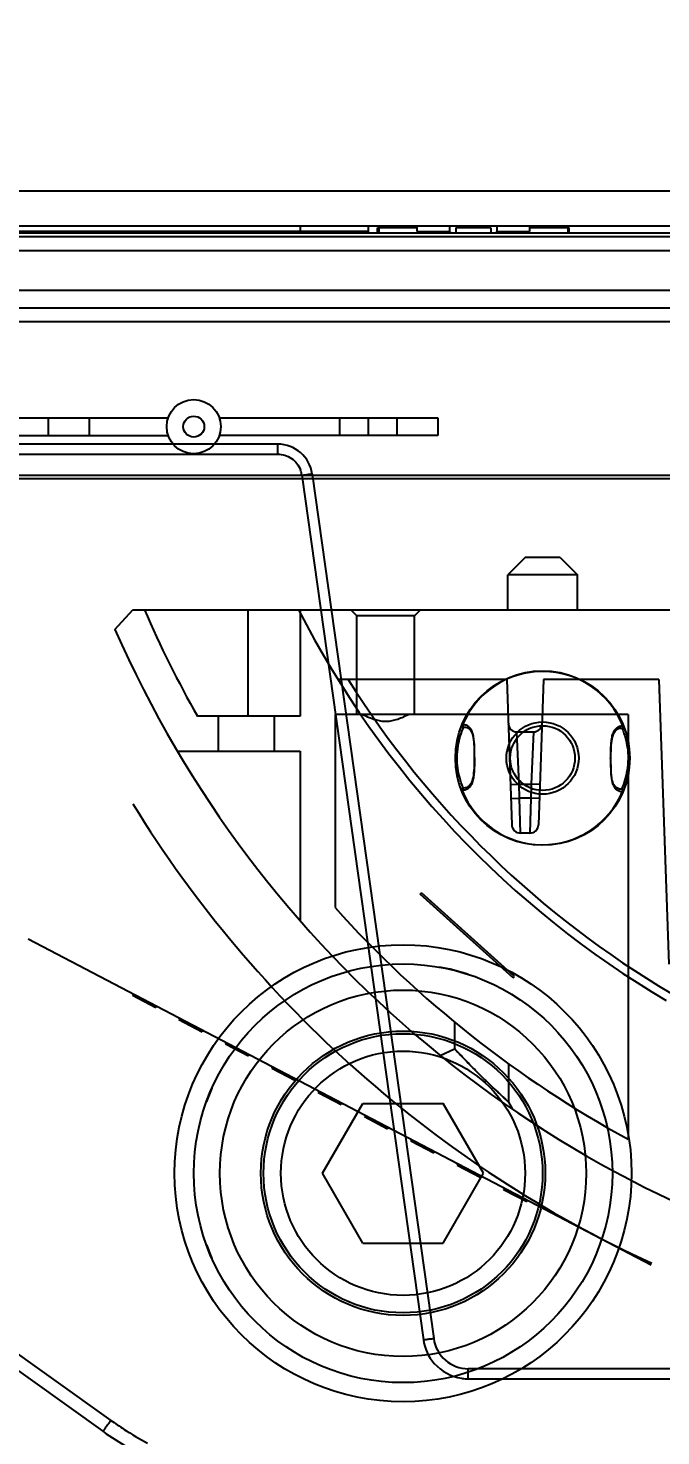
# Model space of a CAD drawing. Header units: millimetres. Extents: x -97344 to -49824, y -57049 to -40247.
# Drawn here: x -69354.2 to -69317.9, y -49653.4 to -49572.8 of the extents above; entities that cross this region are included whole.
import ezdxf

# ---------------------------------------------------------------- set-up
doc = ezdxf.new("R2010")
doc.units = ezdxf.units.MM
doc.header["$LTSCALE"] = 200
doc.header["$PDSIZE"] = -1
for name, color, linetype in [('03___PRT_ALL_CURVES', 7, 'Continuous'), ('06___PRT_ALL_SURFS', 7, 'Continuous'), ('DIM', 3, 'Continuous'), ('LAY0001', 7, 'Continuous'), ('LAY0002', 7, 'Continuous'), ('LAY0011', 7, 'Continuous')]:
    doc.layers.add(name, color=color, linetype=linetype)
doc.styles.add('TSSD_Dimension', font='tssdeng.shx', dxfattribs={"width": 0.7, "bigfont": 'hztxt.shx'})
doc.dimstyles.new('TSSD_20_20', dxfattribs={"dimtxt": 60, "dimasz": 20, "dimexe": 20, "dimexo": 50, "dimgap": 20, "dimtad": 1, "dimdec": 0, "dimzin": 0, "dimdsep": 46, "dimtxsty": 'TSSD_Dimension', "dimblk": 'ARCHTICK', "dimcen": 0, "dimdle": 20, "dimclrt": 7, "dimadec": 0, "dimazin": 0, "dimtfac": 1, "dimtdec": 0, "dimtix": 1, "dimtmove": 2, "dimatfit": 3, "dimfxl": 1, "dimtolj": 1, "dimtzin": 0, "dimarcsym": 0})

# ---------------------------------------------------------------- blocks, each defined once
blk = doc.blocks.new('P01_LEG_M16xL80mm_STAINLESS-STEEL__358', base_point=(867.75, -29.98))
at = {"color": 7, "linetype": 'Continuous'}
for p, q in [((871.131, -21.98), (873.441, -17.98)), ((873.441, -17.98), (878.059, -17.98)), ((880.369, -21.98), (878.059, -17.98)), ((873.441, -25.98), (871.131, -21.98)), ((878.059, -25.98), (880.369, -21.98)), ((873.441, -25.98), (878.059, -25.98))]:
    blk.add_line(p, q, dxfattribs=at)
for radius in [8, 7]:
    blk.add_circle((875.75, -21.98), radius, dxfattribs=at)
blk = doc.blocks.new('23-B0029-B_ADJUSTABLE-M16xL80_FOOT-Ø64-STAINLESS-STEEL__359', base_point=(867.75, -29.98))
blk.add_blockref('P01_LEG_M16xL80mm_STAINLESS-STEEL__358', (867.75, -29.98))
blk = doc.blocks.new('23-D0466-B_FOOT-FLANGE_BASESTAND_Absen-M2_9__360', base_point=(864.474, -32.48))
at = {"color": 7, "linetype": 'Continuous'}
for radius in [10.5, 8.15]:
    blk.add_circle((875.75, -21.98), radius, dxfattribs=at)
for start, end in [(72.00008, 80.00013), (155.99992, 159.99991), (199.99998, 203.99999)]:
    blk.add_arc((875.75, -21.98), 12, start, end, dxfattribs=at)
blk = doc.blocks.new('PH_23_FOOT-FLANGE_Absen-M2_9__361', base_point=(864.474, -32.48))
blk.add_blockref('23-D0466-B_FOOT-FLANGE_BASESTAND_Absen-M2_9__360', (864.474, -32.48))
blk = doc.blocks.new('23-A0234-B_FOOT_BASESTAND_Absen-M2_9_2__362', base_point=(864.474, -32.48))
for name, p in [('PH_23_FOOT-FLANGE_Absen-M2_9__361', (864.474, -32.48)), ('23-B0029-B_ADJUSTABLE-M16xL80_FOOT-Ø64-STAINLESS-STEEL__359', (867.75, -29.98))]:
    blk.add_blockref(name, p)
blk = doc.blocks.new('23-D1020-B_EXTRUSION-MAIN-BODY_BASESTAND-0_5m_Absen-PL__363', base_point=(418.75, -61.98))
at = {"color": 7, "linetype": 'Continuous'}
for p, q in [((892.007, 18.02), (441.246, 18.02)), ((892.007, 17.82), (441.246, 17.82))]:
    blk.add_line(p, q, dxfattribs=at)
for radius in [13.1, 12]:
    blk.add_circle((875.75, -21.98), radius, dxfattribs=at)
blk = doc.blocks.new('Top1', base_point=(668.75, -75.52))
for name, p in [('23-D1020-B_EXTRUSION-MAIN-BODY_BASESTAND-0_5m_Absen-PL__363', (418.75, -61.98)), ('23-A0234-B_FOOT_BASESTAND_Absen-M2_9_2__362', (864.474, -32.48))]:
    blk.add_blockref(name, p)
blk = doc.blocks.new('*U1466')
blk.add_blockref('Top1', (0, -50.114))
blk = doc.blocks.new('*U1467')
at = {"layer": 'DIM', "color": 0, "linetype": 'ByBlock', "lineweight": -2, "transparency": 16777216}
blk.add_blockref('*U1466', (0, 0), dxfattribs=at)
blk = doc.blocks.new('2250')
at = {"color": 7, "linetype": 'Continuous'}
for p, q in [((-45098.137, -64404.84), (-45337.706, -64404.84)), ((-45098.35, -64406.84), (-45337.706, -64406.84)), ((-45337.631, -64407.24), (-45098.393, -64407.24)), ((-45188.201, -64407.443), (-45104.201, -64407.443)), ((-45132.251, -64407.24), (-45132.251, -64406.94)), ((-45129.973, -64406.94), (-45132.251, -64406.94)), ((-45132.166, -64406.94), (-45132.166, -64407.24)), ((-45129.973, -64407.148), (-45129.973, -64406.84)), ((-45129.973, -64407.148), (-45128.118, -64407.148)), ((-45129.973, -64407.148), (-45129.855, -64407.195)), ((-45129.855, -64407.24), (-45129.855, -64407.195)), ((-45128.118, -64406.84), (-45128.118, -64407.148)), ((-45128.02, -64407.24), (-45128.118, -64407.148)), ((-45127.751, -64406.94), (-45127.751, -64407.24)), ((-45125.751, -64406.94), (-45127.751, -64406.94)), ((-45127.63, -64406.94), (-45127.63, -64406.84)), ((-45125.872, -64406.84), (-45125.872, -64406.94)), ((-45125.751, -64406.94), (-45125.751, -64407.24)), ((-45125.383, -64407.148), (-45125.481, -64407.24)), ((-45125.383, -64407.148), (-45125.383, -64406.84)), ((-45125.383, -64407.148), (-45123.529, -64407.148)), ((-45123.647, -64407.195), (-45123.529, -64407.148)), ((-45123.647, -64407.24), (-45123.647, -64407.195)), ((-45123.529, -64406.84), (-45123.529, -64407.148)), ((-45121.251, -64406.94), (-45123.529, -64406.94)), ((-45121.336, -64406.94), (-45121.336, -64407.24)), ((-45121.251, -64407.24), (-45121.251, -64406.94)), ((-45188.201, -64408.24), (-45104.201, -64408.24)), ((-45098.853, -64411.54), (-45333.581, -64411.54)), ((-45099.048, -64412.34), (-45576.514, -64412.34)), ((-45161.314, -64417.84), (-45144.248, -64417.84)), ((-45151.131, -64417.84), (-45151.131, -64418.84)), ((-45148.781, -64417.84), (-45148.781, -64418.84)), ((-45141.314, -64417.84), (-45128.781, -64417.84)), ((-45134.431, -64417.84), (-45134.431, -64418.84)), ((-45132.781, -64417.84), (-45132.781, -64418.84)), ((-45131.131, -64417.84), (-45131.131, -64418.84)), ((-45128.781, -64417.84), (-45128.781, -64418.84)), ((-45161.314, -64418.84), (-45144.248, -64418.84)), ((-45137.968, -64419.34), (-45153.202, -64419.34)), ((-45128.781, -64418.84), (-45141.314, -64418.84)), ((-45137.968, -64419.919), (-45137.968, -64419.34)), ((-45153.202, -64419.919), (-45137.968, -64419.919)), ((-45136.582, -64421.124), (-45129.617, -64470.681)), ((-45135.987, -64421.061), (-45129.023, -64470.618)), ((-45122.738, -64432.373), (-45122.746, -64432.373)), ((-45127.363, -64435.424), (-45127.398, -64435.42)), ((-45127.306, -64435.559), (-45127.289, -64435.558)), ((-45127.288, -64435.558), (-45127.284, -64435.558)), ((-45118.253, -64435.622), (-45118.248, -64435.622)), ((-45118.248, -64435.622), (-45118.231, -64435.623)), ((-45118.231, -64435.623), (-45118.225, -64435.636)), ((-45118.231, -64435.623), (-45118.225, -64435.636)), ((-45118.137, -64435.486), (-45118.172, -64435.489)), ((-45127.681, -64437.305), (-45127.781, -64437.304)), ((-45126.698, -64437.312), (-45126.685, -64437.312)), ((-45118.864, -64437.367), (-45118.877, -64437.367)), ((-45117.881, -64437.374), (-45117.781, -64437.375)), ((-45127.424, -64439.193), (-45127.39, -64439.19)), ((-45127.331, -64439.056), (-45127.337, -64439.043)), ((-45127.331, -64439.056), (-45127.337, -64439.043)), ((-45127.313, -64439.058), (-45127.33, -64439.057)), ((-45127.309, -64439.058), (-45127.313, -64439.058)), ((-45118.273, -64439.122), (-45118.278, -64439.122)), ((-45118.255, -64439.121), (-45118.273, -64439.122)), ((-45118.198, -64439.255), (-45118.164, -64439.259)), ((-45122.823, -64442.306), (-45122.816, -64442.306)), ((-45129.791, -64445.137), (-45129.724, -64445.063)), ((-45124.461, -64449.936), (-45129.791, -64445.137)), ((-45124.394, -64449.862), (-45129.724, -64445.063)), ((-45124.461, -64449.936), (-45124.394, -64449.862)), ((-45154.922, -64470.028), (-45147.531, -64475.305)), ((-45155.387, -64470.651), (-45147.996, -64475.928)), ((-45113.781, -64472.34), (-45127.042, -64472.34)), ((-45127.042, -64472.919), (-45127.042, -64472.34)), ((-45127.042, -64472.919), (-45113.781, -64472.919))]:
    blk.add_line(p, q, dxfattribs=at)
for points in [[(-45127.285, -64435.558), (-45127.193, -64435.566), (-45127.109, -64435.59), (-45127.034, -64435.627), (-45126.97, -64435.678), (-45126.917, -64435.737), (-45126.873, -64435.805), (-45126.835, -64435.882), (-45126.803, -64435.968), (-45126.776, -64436.065), (-45126.754, -64436.172), (-45126.736, -64436.29), (-45126.722, -64436.419), (-45126.712, -64436.557), (-45126.705, -64436.705), (-45126.7, -64436.86), (-45126.698, -64437.02), (-45126.697, -64437.183), (-45126.698, -64437.312)], [(-45118.864, -64437.367), (-45118.862, -64437.235), (-45118.859, -64437.069), (-45118.855, -64436.912), (-45118.848, -64436.763), (-45118.839, -64436.622), (-45118.828, -64436.488), (-45118.813, -64436.362), (-45118.794, -64436.243), (-45118.77, -64436.133), (-45118.741, -64436.032), (-45118.707, -64435.94), (-45118.665, -64435.859), (-45118.617, -64435.79), (-45118.563, -64435.732), (-45118.5, -64435.686), (-45118.428, -64435.651), (-45118.345, -64435.629), (-45118.252, -64435.622)], [(-45126.698, -64437.312), (-45126.699, -64437.444), (-45126.702, -64437.61), (-45126.707, -64437.767), (-45126.713, -64437.916), (-45126.722, -64438.057), (-45126.734, -64438.191), (-45126.748, -64438.318), (-45126.767, -64438.436), (-45126.791, -64438.546), (-45126.82, -64438.647), (-45126.855, -64438.739), (-45126.896, -64438.82), (-45126.944, -64438.889), (-45126.999, -64438.947), (-45127.062, -64438.993), (-45127.133, -64439.028), (-45127.216, -64439.05), (-45127.309, -64439.058)], [(-45118.277, -64439.122), (-45118.369, -64439.113), (-45118.453, -64439.089), (-45118.527, -64439.052), (-45118.591, -64439.002), (-45118.644, -64438.943), (-45118.689, -64438.874), (-45118.726, -64438.797), (-45118.758, -64438.711), (-45118.785, -64438.615), (-45118.807, -64438.507), (-45118.825, -64438.389), (-45118.839, -64438.26), (-45118.849, -64438.122), (-45118.857, -64437.974), (-45118.861, -64437.82), (-45118.863, -64437.66), (-45118.864, -64437.496), (-45118.864, -64437.367)], [(-45147.996, -64475.928), (-45147.798, -64476.067), (-45146.565, -64476.86), (-45145.219, -64477.605)]]:
    blk.add_lwpolyline(points, dxfattribs=at)
for centre, radius in [((-45142.781, -64418.34), 1.55), ((-45142.781, -64418.34), 0.6), ((-45122.781, -64437.34), 5), ((-45122.781, -64437.34), 2.072), ((-45122.781, -64437.34), 1.856)]:
    blk.add_circle(centre, radius, dxfattribs=at)
for centre, radius, start, end in [((-45137.968, -64421.34), 2, 8, 90), ((-45137.974, -64421.32), 1.406, 8.0286, 21.12185), ((-45122.781, -64437.34), 4.967, 89.59401, 157.31603), ((-45122.781, -64437.34), 4.967, 21.87195, 89.50887), ((-45127.305, -64435.459), 0.1, 157.46986, 269.57394), ((-45127.284, -64435.485), 0.0729, 257.31786, 269.16669), ((-45118.252, -64435.549), 0.0728, 270.09143, 282.20181), ((-45118.23, -64435.523), 0.1, 269.59963, 21.72664), ((-45127.332, -64439.156), 0.1, 89.59963, 201.72665), ((-45122.781, -64437.34), 4.967, 201.87195, 269.50887), ((-45127.309, -64439.13), 0.0728, 90.09168, 102.20181), ((-45122.781, -64437.34), 4.967, 269.59401, 337.31603), ((-45118.278, -64439.194), 0.0729, 77.31786, 89.16655), ((-45118.256, -64439.221), 0.1, 337.46986, 89.57395), ((-45127.042, -64470.34), 2, 188, 270), ((-45127.041, -64470.314), 2.605, 261.83095, 269.9752), ((-45136.943, -64460.47), 18.225, 234.48294, 235.87964), ((-45136.153, -64459.305), 19.633, 235.88049, 237.24778), ((-45134.742, -64457.078), 22.27, 237.29473, 241.29064)]:
    blk.add_arc(centre, radius, start, end, dxfattribs=at)
for points, knots in [([(-45137.968, -64419.919), (-45137.692, -64419.919), (-45137.126, -64420.091), (-45136.762, -64420.556), (-45136.662, -64420.814)], [0, 0, 0, 0, 0.500229, 1, 1, 1, 1]), ([(-45136.582, -64421.124), (-45136.506, -64421.113), (-45136.371, -64421.098), (-45136.174, -64421.064), (-45136.079, -64421.077), (-45135.99, -64421.046), (-45135.987, -64421.061)], [0, 0, 0, 0, 0.381978, 0.706507, 0.922778, 1, 1, 1, 1]), ([(-45127.681, -64437.305), (-45127.679, -64437.085), (-45127.645, -64436.675), (-45127.513, -64436.09), (-45127.382, -64435.732), (-45127.306, -64435.559)], [0, 0, 0, 0, 0.366883, 0.683641, 1, 1, 1, 1]), ([(-45127.3, -64435.556), (-45127.311, -64435.553), (-45127.335, -64435.541), (-45127.36, -64435.508), (-45127.371, -64435.466), (-45127.367, -64435.437), (-45127.363, -64435.424)], [0, 0, 0, 0, 0.216763, 0.472652, 0.746531, 1, 1, 1, 1]), ([(-45126.685, -64437.312), (-45126.684, -64437.185), (-45126.683, -64436.997), (-45126.688, -64436.749), (-45126.694, -64436.57), (-45126.705, -64436.398), (-45126.722, -64436.236), (-45126.745, -64436.085), (-45126.784, -64435.909), (-45126.844, -64435.752), (-45126.93, -64435.625), (-45127.001, -64435.55), (-45127.082, -64435.493), (-45127.2, -64435.44), (-45127.298, -64435.427), (-45127.363, -64435.424)], [0, 0, 0, 0, 0.171104, 0.254536, 0.335477, 0.413055, 0.486502, 0.555438, 0.619296, 0.730701, 0.779701, 0.825505, 0.869244, 0.912249, 1, 1, 1, 1]), ([(-45118.877, -64437.367), (-45118.876, -64437.241), (-45118.873, -64436.992), (-45118.859, -64436.632), (-45118.83, -64436.301), (-45118.775, -64436.013), (-45118.696, -64435.809), (-45118.608, -64435.682), (-45118.536, -64435.609), (-45118.454, -64435.554), (-45118.335, -64435.502), (-45118.237, -64435.489), (-45118.172, -64435.489)], [0, 0, 0, 0, 0.171102, 0.335479, 0.48663, 0.619158, 0.730777, 0.7798, 0.825516, 0.869217, 0.91222, 1, 1, 1, 1]), ([(-45118.237, -64435.62), (-45118.225, -64435.617), (-45118.201, -64435.605), (-45118.176, -64435.573), (-45118.165, -64435.532), (-45118.168, -64435.503), (-45118.172, -64435.489)], [0, 0, 0, 0, 0.2305, 0.47668, 0.736748, 1, 1, 1, 1]), ([(-45118.231, -64435.623), (-45118.231, -64435.623), (-45118.231, -64435.623), (-45118.231, -64435.623), (-45118.231, -64435.623)], [0, 0, 0, 0, 0.63971, 1, 1, 1, 1]), ([(-45118.225, -64435.636), (-45118.146, -64435.825), (-45118.021, -64436.193), (-45117.904, -64436.777), (-45117.879, -64437.167), (-45117.881, -64437.374)], [0, 0, 0, 0, 0.34485, 0.651253, 1, 1, 1, 1]), ([(-45127.337, -64439.043), (-45127.416, -64438.854), (-45127.541, -64438.486), (-45127.657, -64437.902), (-45127.682, -64437.512), (-45127.681, -64437.305)], [0, 0, 0, 0, 0.34485, 0.651254, 1, 1, 1, 1]), ([(-45126.685, -64437.312), (-45126.685, -64437.439), (-45126.689, -64437.687), (-45126.702, -64438.047), (-45126.731, -64438.378), (-45126.786, -64438.666), (-45126.866, -64438.871), (-45126.953, -64438.997), (-45127.026, -64439.07), (-45127.107, -64439.126), (-45127.227, -64439.177), (-45127.325, -64439.19), (-45127.39, -64439.19)], [0, 0, 0, 0, 0.171101, 0.335478, 0.486629, 0.61916, 0.730777, 0.779799, 0.825515, 0.869217, 0.91222, 1, 1, 1, 1]), ([(-45118.877, -64437.367), (-45118.877, -64437.494), (-45118.878, -64437.682), (-45118.874, -64437.931), (-45118.867, -64438.11), (-45118.857, -64438.281), (-45118.84, -64438.443), (-45118.817, -64438.594), (-45118.777, -64438.771), (-45118.717, -64438.928), (-45118.631, -64439.055), (-45118.56, -64439.129), (-45118.48, -64439.187), (-45118.361, -64439.239), (-45118.263, -64439.252), (-45118.198, -64439.255)], [0, 0, 0, 0, 0.171105, 0.254537, 0.335479, 0.413058, 0.486508, 0.555456, 0.619315, 0.730687, 0.779696, 0.825506, 0.869245, 0.912251, 1, 1, 1, 1]), ([(-45117.881, -64437.374), (-45117.882, -64437.594), (-45117.916, -64438.004), (-45118.049, -64438.59), (-45118.179, -64438.947), (-45118.255, -64439.121)], [0, 0, 0, 0, 0.366883, 0.683641, 1, 1, 1, 1]), ([(-45127.325, -64439.059), (-45127.337, -64439.062), (-45127.361, -64439.074), (-45127.385, -64439.106), (-45127.396, -64439.147), (-45127.394, -64439.176), (-45127.39, -64439.19)], [0, 0, 0, 0, 0.230501, 0.47668, 0.736748, 1, 1, 1, 1]), ([(-45127.33, -64439.057), (-45127.33, -64439.057), (-45127.331, -64439.057), (-45127.331, -64439.056), (-45127.331, -64439.056)], [0, 0, 0, 0, 0.639711, 1, 1, 1, 1]), ([(-45118.262, -64439.123), (-45118.251, -64439.126), (-45118.227, -64439.138), (-45118.202, -64439.171), (-45118.191, -64439.213), (-45118.194, -64439.242), (-45118.198, -64439.255)], [0, 0, 0, 0, 0.216764, 0.472653, 0.746533, 1, 1, 1, 1]), ([(-45129.617, -64470.681), (-45129.541, -64470.67), (-45129.406, -64470.655), (-45129.209, -64470.62), (-45129.114, -64470.634), (-45129.025, -64470.603), (-45129.023, -64470.618)], [0, 0, 0, 0, 0.381978, 0.706507, 0.922778, 1, 1, 1, 1]), ([(-45147.531, -64475.305), (-45147.588, -64475.386), (-45147.696, -64475.534), (-45147.824, -64475.711), (-45147.907, -64475.818), (-45147.952, -64475.882), (-45147.976, -64475.901), (-45147.992, -64475.931), (-45147.995, -64475.927)], [0, 0, 0, 0, 0.38253, 0.709008, 0.832875, 0.924832, 0.981449, 1, 1, 1, 1])]:
    blk.add_open_spline(points, degree=3, knots=knots, dxfattribs=at)
for points in [[(-45129.617, -64470.681), (-45129.547, -64471.175), (-45129.321, -64471.666), (-45128.991, -64472.04)], [(-45128.991, -64472.04), (-45128.595, -64472.488), (-45128.003, -64472.807), (-45127.411, -64472.892)]]:
    blk.add_open_spline(points, degree=3, dxfattribs=at)
at = {"layer": '03___PRT_ALL_CURVES', "color": 7, "linetype": 'Continuous'}
blk.add_arc((-45087.781, -64403.84), 49, 183.51034, 183.979, dxfattribs=at)
at = {"layer": '06___PRT_ALL_SURFS', "color": 7, "linetype": 'Continuous'}
blk.add_line((-45104.201, -64410.54), (-45188.201, -64410.54), dxfattribs=at)
at = {"layer": 'LAY0001', "color": 7, "linetype": 'Continuous'}
for p, q in [((-45123.781, -64425.84), (-45124.781, -64426.84)), ((-45121.781, -64425.84), (-45123.781, -64425.84)), ((-45121.781, -64425.84), (-45120.781, -64426.84)), ((-45124.781, -64428.84), (-45124.781, -64426.84)), ((-45120.781, -64426.84), (-45124.781, -64426.84)), ((-45120.781, -64428.84), (-45120.781, -64426.84)), ((-45147.298, -64429.969), (-45146.281, -64428.84)), ((-45146.281, -64428.84), (-45102.781, -64428.84)), ((-45139.681, -64428.84), (-45139.681, -64434.94)), ((-45136.681, -64428.84), (-45136.681, -64434.94)), ((-45133.431, -64429.19), (-45133.781, -64428.84)), ((-45133.431, -64434.84), (-45133.431, -64429.19)), ((-45130.131, -64429.19), (-45133.431, -64429.19)), ((-45130.131, -64429.19), (-45129.781, -64428.84)), ((-45130.131, -64434.84), (-45130.131, -64429.19)), ((-45124.838, -64432.84), (-45134.514, -64432.84)), ((-45124.838, -64432.84), (-45124.548, -64441.157)), ((-45122.723, -64432.84), (-45123.014, -64441.157)), ((-45116.117, -64432.84), (-45122.723, -64432.84)), ((-45116.117, -64432.84), (-45115.548, -64449.157)), ((-45134.681, -64434.84), (-45134.681, -64445.904)), ((-45117.881, -64434.84), (-45134.681, -64434.84)), ((-45117.881, -64434.84), (-45117.881, -64459.184)), ((-45136.681, -64434.94), (-45142.569, -64434.94)), ((-45141.381, -64434.94), (-45141.381, -64436.94)), ((-45138.181, -64434.94), (-45138.181, -64436.94)), ((-45124.25, -64435.84), (-45123.311, -64435.84)), ((-45124.128, -64438.84), (-45124.25, -64435.84)), ((-45123.311, -64435.84), (-45123.433, -64438.84)), ((-45143.722, -64436.94), (-45136.681, -64436.94)), ((-45136.681, -64436.94), (-45136.681, -64446.662)), ((-45124.628, -64438.857), (-45124.128, -64438.84)), ((-45124.1, -64439.64), (-45124.128, -64438.84)), ((-45124.128, -64438.84), (-45123.433, -64438.84)), ((-45123.433, -64438.84), (-45123.461, -64439.64)), ((-45122.934, -64438.857), (-45123.433, -64438.84)), ((-45124.6, -64439.657), (-45124.1, -64439.64)), ((-45123.461, -64439.64), (-45124.1, -64439.64)), ((-45124.048, -64441.64), (-45124.1, -64439.64)), ((-45123.461, -64439.64), (-45123.514, -64441.64)), ((-45122.962, -64439.657), (-45123.461, -64439.64)), ((-45123.514, -64441.64), (-45124.048, -64441.64)), ((-45127.831, -64452.471), (-45127.831, -64453.999)), ((-45128.645, -64454.388), (-45127.831, -64453.999)), ((-45124.731, -64454.866), (-45124.731, -64457.053)), ((-45124.731, -64457.053), (-45124.513, -64457.465))]:
    blk.add_line(p, q, dxfattribs=at)
for centre, radius, start, end in [((-45087.781, -64403.84), 63, 203.37987, 209.58082), ((-45087.781, -64403.84), 55, 207.03569, 239.51268), ((-45087.781, -64403.84), 65, 203.70253, 256.65764), ((-45087.781, -64403.84), 54.5, 212.14814, 239.51268), ((-45124.25, -64435.34), 0.5, 182, 270), ((-45123.311, -64435.34), 0.5, 270, 358), ((-45124.048, -64441.14), 0.5, 182.00153, 270.00005), ((-45123.514, -64441.14), 0.5, 269.99994, 357.99816), ((-45087.781, -64403.84), 63, 221.8886, 241.45963)]:
    blk.add_arc(centre, radius, start, end, dxfattribs=at)
for points, knots in [([(-45133.093, -64434.84), (-45132.972, -64434.898), (-45132.74, -64435.003), (-45132.402, -64435.13), (-45132.085, -64435.211), (-45131.78, -64435.239), (-45131.476, -64435.211), (-45131.16, -64435.13), (-45130.822, -64435.003), (-45130.59, -64434.898), (-45130.468, -64434.84)], [0, 0, 0, 0, 0.146401, 0.27662, 0.392484, 0.500378, 0.607875, 0.722933, 0.853258, 1, 1, 1, 1]), ([(-45126.281, -64455.589), (-45126.437, -64455.435), (-45126.726, -64455.148), (-45127.119, -64454.746), (-45127.416, -64454.438), (-45127.651, -64454.19), (-45127.744, -64454.092), (-45127.852, -64453.977), (-45127.745, -64454.09), (-45127.653, -64454.189), (-45127.419, -64454.435), (-45127.123, -64454.743), (-45126.728, -64455.145), (-45126.439, -64455.433), (-45126.281, -64455.589)], [0, 0, 0, 0, 0.148283, 0.276054, 0.37603, 0.446444, 0.487003, 0.5, 0.51271, 0.552969, 0.623082, 0.722888, 0.850234, 1, 1, 1, 1]), ([(-45126.281, -64455.589), (-45126.437, -64455.435), (-45126.726, -64455.148), (-45127.119, -64454.746), (-45127.416, -64454.438), (-45127.651, -64454.19), (-45127.744, -64454.092), (-45127.852, -64453.977), (-45127.745, -64454.09), (-45127.653, -64454.189), (-45127.419, -64454.435), (-45127.123, -64454.743), (-45126.728, -64455.145), (-45126.439, -64455.433), (-45126.281, -64455.589)], [0, 0, 0, 0, 0.148283, 0.276054, 0.37603, 0.446444, 0.487003, 0.5, 0.51271, 0.552969, 0.623082, 0.722888, 0.850234, 1, 1, 1, 1]), ([(-45126.281, -64455.589), (-45126.13, -64455.738), (-45125.848, -64456.012), (-45125.455, -64456.385), (-45125.154, -64456.665), (-45124.916, -64456.885), (-45124.82, -64456.972), (-45124.709, -64457.073), (-45124.822, -64456.97), (-45124.918, -64456.883), (-45125.158, -64456.662), (-45125.458, -64456.382), (-45125.85, -64456.01), (-45126.13, -64455.737), (-45126.281, -64455.589)], [0, 0, 0, 0, 0.149109, 0.277679, 0.377568, 0.44691, 0.487052, 0.5, 0.51334, 0.55389, 0.623607, 0.723605, 0.851485, 1, 1, 1, 1]), ([(-45126.281, -64455.589), (-45126.13, -64455.738), (-45125.848, -64456.012), (-45125.455, -64456.385), (-45125.154, -64456.665), (-45124.916, -64456.885), (-45124.82, -64456.972), (-45124.709, -64457.073), (-45124.822, -64456.97), (-45124.918, -64456.883), (-45125.158, -64456.662), (-45125.458, -64456.382), (-45125.85, -64456.01), (-45126.13, -64455.737), (-45126.281, -64455.589)], [0, 0, 0, 0, 0.149109, 0.277679, 0.377568, 0.44691, 0.487052, 0.5, 0.51334, 0.55389, 0.623607, 0.723605, 0.851485, 1, 1, 1, 1])]:
    blk.add_open_spline(points, degree=3, knots=knots, dxfattribs=at)
at = {"layer": 'LAY0002', "color": 7, "linetype": 'Continuous'}
for p, q in [((-45152.275, -64447.693), (-45116.549, -64466.379)), ((-45146.241, -64450.849), (-45146.287, -64450.938)), ((-45146.287, -64450.938), (-45144.958, -64451.633)), ((-45146.212, -64450.864), (-45146.259, -64450.953)), ((-45146.128, -64450.909), (-45146.174, -64450.997)), ((-45146.099, -64450.923), (-45146.146, -64451.012)), ((-45146.071, -64450.938), (-45146.117, -64451.027)), ((-45146.043, -64450.953), (-45146.089, -64451.042)), ((-45146.014, -64450.968), (-45146.061, -64451.056)), ((-45145.93, -64451.012), (-45145.976, -64451.101)), ((-45145.845, -64451.057), (-45145.891, -64451.145)), ((-45145.76, -64451.101), (-45145.806, -64451.189)), ((-45145.703, -64451.13), (-45145.75, -64451.219)), ((-45145.675, -64451.145), (-45145.721, -64451.234)), ((-45145.618, -64451.175), (-45145.665, -64451.263)), ((-45145.477, -64451.249), (-45145.523, -64451.337)), ((-45145.449, -64451.264), (-45145.495, -64451.352)), ((-45145.336, -64451.323), (-45145.382, -64451.411)), ((-45145.307, -64451.338), (-45145.354, -64451.426)), ((-45145.223, -64451.382), (-45145.269, -64451.471)), ((-45145.138, -64451.426), (-45145.184, -64451.515)), ((-45145.109, -64451.441), (-45145.156, -64451.53)), ((-45145.081, -64451.456), (-45145.127, -64451.544)), ((-45145.053, -64451.471), (-45145.099, -64451.559)), ((-45145.025, -64451.485), (-45145.071, -64451.574)), ((-45144.94, -64451.53), (-45144.986, -64451.618)), ((-45144.911, -64451.545), (-45144.958, -64451.633)), ((-45143.582, -64452.24), (-45143.629, -64452.328)), ((-45143.629, -64452.328), (-45142.3, -64453.024)), ((-45143.554, -64452.254), (-45143.601, -64452.343)), ((-45143.469, -64452.299), (-45143.516, -64452.387)), ((-45143.441, -64452.314), (-45143.487, -64452.402)), ((-45143.413, -64452.328), (-45143.459, -64452.417)), ((-45143.356, -64452.358), (-45143.403, -64452.447)), ((-45143.271, -64452.402), (-45143.318, -64452.491)), ((-45143.243, -64452.417), (-45143.289, -64452.506)), ((-45143.215, -64452.432), (-45143.261, -64452.521)), ((-45143.187, -64452.447), (-45143.233, -64452.535)), ((-45143.13, -64452.476), (-45143.176, -64452.565)), ((-45143.102, -64452.491), (-45143.148, -64452.58)), ((-45143.045, -64452.521), (-45143.091, -64452.609)), ((-45142.989, -64452.55), (-45143.035, -64452.639)), ((-45142.96, -64452.565), (-45143.007, -64452.654)), ((-45142.904, -64452.595), (-45142.95, -64452.683)), ((-45142.875, -64452.609), (-45142.922, -64452.698)), ((-45142.847, -64452.624), (-45142.894, -64452.713)), ((-45142.762, -64452.669), (-45142.809, -64452.757)), ((-45142.734, -64452.683), (-45142.78, -64452.772)), ((-45142.395, -64452.861), (-45142.441, -64452.95)), ((-45142.253, -64452.935), (-45142.3, -64453.024)), ((-45140.924, -64453.63), (-45140.971, -64453.719)), ((-45140.971, -64453.719), (-45139.641, -64454.414)), ((-45140.896, -64453.645), (-45140.942, -64453.733)), ((-45140.811, -64453.689), (-45140.858, -64453.778)), ((-45140.783, -64453.704), (-45140.829, -64453.793)), ((-45140.755, -64453.719), (-45140.801, -64453.807)), ((-45140.698, -64453.748), (-45140.744, -64453.837)), ((-45140.613, -64453.793), (-45140.66, -64453.881)), ((-45140.585, -64453.807), (-45140.631, -64453.896)), ((-45140.557, -64453.822), (-45140.603, -64453.911)), ((-45140.528, -64453.837), (-45140.575, -64453.926)), ((-45140.472, -64453.867), (-45140.518, -64453.955)), ((-45140.444, -64453.881), (-45140.49, -64453.97)), ((-45140.387, -64453.911), (-45140.433, -64454)), ((-45140.33, -64453.941), (-45140.377, -64454.029)), ((-45140.302, -64453.955), (-45140.348, -64454.044)), ((-45140.246, -64453.985), (-45140.292, -64454.074)), ((-45140.217, -64454), (-45140.264, -64454.088)), ((-45140.189, -64454.015), (-45140.235, -64454.103)), ((-45140.104, -64454.059), (-45140.151, -64454.148)), ((-45140.076, -64454.074), (-45140.122, -64454.162)), ((-45139.737, -64454.251), (-45139.783, -64454.34)), ((-45139.595, -64454.325), (-45139.641, -64454.414)), ((-45138.266, -64455.02), (-45138.312, -64455.109)), ((-45138.238, -64455.035), (-45138.284, -64455.124)), ((-45138.312, -64455.109), (-45136.983, -64455.804)), ((-45138.153, -64455.079), (-45138.199, -64455.168)), ((-45138.125, -64455.094), (-45138.171, -64455.183)), ((-45138.096, -64455.109), (-45138.143, -64455.198)), ((-45138.04, -64455.139), (-45138.086, -64455.227)), ((-45137.955, -64455.183), (-45138.001, -64455.272)), ((-45137.927, -64455.198), (-45137.973, -64455.286)), ((-45137.898, -64455.213), (-45137.945, -64455.301)), ((-45137.87, -64455.227), (-45137.917, -64455.316)), ((-45137.814, -64455.257), (-45137.86, -64455.346)), ((-45137.785, -64455.272), (-45137.832, -64455.36)), ((-45137.729, -64455.301), (-45137.775, -64455.39)), ((-45137.672, -64455.331), (-45137.719, -64455.419)), ((-45137.644, -64455.346), (-45137.69, -64455.434)), ((-45137.587, -64455.375), (-45137.634, -64455.464)), ((-45137.559, -64455.39), (-45137.605, -64455.479)), ((-45137.531, -64455.405), (-45137.577, -64455.493)), ((-45137.503, -64455.42), (-45137.549, -64455.508)), ((-45137.446, -64455.449), (-45137.492, -64455.538)), ((-45137.418, -64455.464), (-45137.464, -64455.553)), ((-45137.305, -64455.523), (-45137.351, -64455.612)), ((-45137.248, -64455.553), (-45137.294, -64455.641)), ((-45137.163, -64455.597), (-45137.21, -64455.686)), ((-45137.135, -64455.612), (-45137.181, -64455.701)), ((-45137.107, -64455.627), (-45137.153, -64455.715)), ((-45137.078, -64455.641), (-45137.125, -64455.73)), ((-45137.022, -64455.671), (-45137.068, -64455.76)), ((-45136.965, -64455.701), (-45137.012, -64455.789)), ((-45136.937, -64455.715), (-45136.983, -64455.804)), ((-45135.608, -64456.411), (-45135.654, -64456.499)), ((-45135.654, -64456.499), (-45134.325, -64457.194)), ((-45135.58, -64456.425), (-45135.626, -64456.514)), ((-45135.495, -64456.47), (-45135.541, -64456.558)), ((-45135.467, -64456.484), (-45135.513, -64456.573)), ((-45135.438, -64456.499), (-45135.485, -64456.588)), ((-45135.41, -64456.514), (-45135.456, -64456.603)), ((-45135.382, -64456.529), (-45135.428, -64456.617)), ((-45135.297, -64456.573), (-45135.343, -64456.662)), ((-45135.212, -64456.618), (-45135.258, -64456.706)), ((-45135.071, -64456.692), (-45135.117, -64456.78)), ((-45135.042, -64456.706), (-45135.089, -64456.795)), ((-45134.844, -64456.81), (-45134.891, -64456.899)), ((-45134.816, -64456.825), (-45134.862, -64456.913)), ((-45134.675, -64456.899), (-45134.721, -64456.987)), ((-45134.59, -64456.943), (-45134.636, -64457.032)), ((-45134.505, -64456.987), (-45134.551, -64457.076)), ((-45134.477, -64457.002), (-45134.523, -64457.091)), ((-45134.448, -64457.017), (-45134.495, -64457.106)), ((-45134.42, -64457.032), (-45134.467, -64457.12)), ((-45134.392, -64457.047), (-45134.438, -64457.135)), ((-45134.307, -64457.091), (-45134.353, -64457.18)), ((-45134.279, -64457.106), (-45134.325, -64457.194)), ((-45132.95, -64457.801), (-45132.996, -64457.889)), ((-45132.996, -64457.889), (-45131.667, -64458.585)), ((-45132.922, -64457.816), (-45132.968, -64457.904)), ((-45132.837, -64457.86), (-45132.883, -64457.949)), ((-45132.808, -64457.875), (-45132.855, -64457.963)), ((-45132.78, -64457.89), (-45132.826, -64457.978)), ((-45132.724, -64457.919), (-45132.77, -64458.008)), ((-45132.639, -64457.964), (-45132.685, -64458.052)), ((-45132.61, -64457.978), (-45132.657, -64458.067)), ((-45132.582, -64457.993), (-45132.629, -64458.082)), ((-45132.554, -64458.008), (-45132.6, -64458.096)), ((-45132.497, -64458.037), (-45132.544, -64458.126)), ((-45132.469, -64458.052), (-45132.515, -64458.141)), ((-45132.412, -64458.082), (-45132.459, -64458.17)), ((-45132.356, -64458.111), (-45132.402, -64458.2)), ((-45132.328, -64458.126), (-45132.374, -64458.215)), ((-45132.271, -64458.156), (-45132.317, -64458.244)), ((-45132.243, -64458.171), (-45132.289, -64458.259)), ((-45132.215, -64458.185), (-45132.261, -64458.274)), ((-45132.186, -64458.2), (-45132.233, -64458.289)), ((-45132.13, -64458.23), (-45132.176, -64458.318)), ((-45132.101, -64458.245), (-45132.148, -64458.333)), ((-45131.988, -64458.304), (-45132.035, -64458.392)), ((-45131.932, -64458.333), (-45131.978, -64458.422)), ((-45131.847, -64458.378), (-45131.893, -64458.466)), ((-45131.819, -64458.392), (-45131.865, -64458.481)), ((-45131.79, -64458.407), (-45131.837, -64458.496)), ((-45131.762, -64458.422), (-45131.808, -64458.511)), ((-45131.705, -64458.452), (-45131.752, -64458.54)), ((-45131.649, -64458.481), (-45131.695, -64458.57)), ((-45131.621, -64458.496), (-45131.667, -64458.585)), ((-45130.292, -64459.191), (-45130.338, -64459.28)), ((-45130.338, -64459.28), (-45129.009, -64459.975)), ((-45130.263, -64459.206), (-45130.31, -64459.294)), ((-45130.179, -64459.25), (-45130.225, -64459.339)), ((-45130.15, -64459.265), (-45130.197, -64459.354)), ((-45130.122, -64459.28), (-45130.168, -64459.368)), ((-45130.065, -64459.309), (-45130.112, -64459.398)), ((-45129.981, -64459.354), (-45130.027, -64459.442)), ((-45129.952, -64459.369), (-45129.999, -64459.457)), ((-45129.924, -64459.383), (-45129.97, -64459.472)), ((-45129.896, -64459.398), (-45129.942, -64459.487)), ((-45129.839, -64459.428), (-45129.886, -64459.516)), ((-45129.811, -64459.443), (-45129.857, -64459.531)), ((-45129.754, -64459.472), (-45129.801, -64459.561)), ((-45129.698, -64459.502), (-45129.744, -64459.59)), ((-45129.669, -64459.516), (-45129.716, -64459.605)), ((-45129.613, -64459.546), (-45129.659, -64459.635)), ((-45129.585, -64459.561), (-45129.631, -64459.649)), ((-45129.556, -64459.576), (-45129.603, -64459.664)), ((-45129.472, -64459.62), (-45129.518, -64459.709)), ((-45129.443, -64459.635), (-45129.49, -64459.723)), ((-45129.104, -64459.812), (-45129.15, -64459.901)), ((-45128.962, -64459.886), (-45129.009, -64459.975)), ((-45127.633, -64460.581), (-45127.68, -64460.67)), ((-45127.68, -64460.67), (-45126.351, -64461.365)), ((-45127.605, -64460.596), (-45127.652, -64460.685)), ((-45127.52, -64460.641), (-45127.567, -64460.729)), ((-45127.492, -64460.655), (-45127.538, -64460.744)), ((-45127.464, -64460.67), (-45127.51, -64460.759)), ((-45127.407, -64460.7), (-45127.454, -64460.788)), ((-45127.322, -64460.744), (-45127.369, -64460.833)), ((-45127.294, -64460.759), (-45127.34, -64460.847)), ((-45127.266, -64460.774), (-45127.312, -64460.862)), ((-45127.238, -64460.788), (-45127.284, -64460.877)), ((-45127.181, -64460.818), (-45127.227, -64460.907)), ((-45127.153, -64460.833), (-45127.199, -64460.921)), ((-45127.096, -64460.862), (-45127.142, -64460.951)), ((-45127.04, -64460.892), (-45127.086, -64460.981)), ((-45127.011, -64460.907), (-45127.058, -64460.995)), ((-45126.955, -64460.936), (-45127.001, -64461.025)), ((-45126.926, -64460.951), (-45126.973, -64461.04)), ((-45126.898, -64460.966), (-45126.945, -64461.055)), ((-45126.813, -64461.01), (-45126.86, -64461.099)), ((-45126.785, -64461.025), (-45126.831, -64461.114)), ((-45126.446, -64461.203), (-45126.492, -64461.291)), ((-45126.304, -64461.277), (-45126.351, -64461.365)), ((-45124.975, -64461.972), (-45125.022, -64462.06)), ((-45125.022, -64462.06), (-45123.692, -64462.755)), ((-45124.947, -64461.986), (-45124.993, -64462.075)), ((-45124.862, -64462.031), (-45124.909, -64462.119)), ((-45124.834, -64462.046), (-45124.88, -64462.134)), ((-45124.806, -64462.06), (-45124.852, -64462.149)), ((-45124.777, -64462.075), (-45124.824, -64462.164)), ((-45124.749, -64462.09), (-45124.795, -64462.179)), ((-45124.664, -64462.134), (-45124.711, -64462.223)), ((-45124.579, -64462.179), (-45124.626, -64462.267)), ((-45124.438, -64462.253), (-45124.484, -64462.341)), ((-45124.41, -64462.267), (-45124.456, -64462.356)), ((-45124.212, -64462.371), (-45124.258, -64462.46)), ((-45124.183, -64462.386), (-45124.23, -64462.474)), ((-45124.07, -64462.445), (-45124.117, -64462.534)), ((-45124.042, -64462.46), (-45124.088, -64462.548)), ((-45123.957, -64462.504), (-45124.004, -64462.593)), ((-45123.872, -64462.548), (-45123.919, -64462.637)), ((-45123.844, -64462.563), (-45123.89, -64462.652)), ((-45123.816, -64462.578), (-45123.862, -64462.667)), ((-45123.788, -64462.593), (-45123.834, -64462.681)), ((-45123.759, -64462.608), (-45123.806, -64462.696)), ((-45123.674, -64462.652), (-45123.721, -64462.741)), ((-45123.646, -64462.667), (-45123.692, -64462.755))]:
    blk.add_line(p, q, dxfattribs=at)
blk.add_arc((-45087.781, -64403.84), 68.75, 211.69962, 245.3, dxfattribs=at)
at = {"layer": 'LAY0011', "color": 7, "linetype": 'Continuous'}
for p, q in [((-45098.35, -64406.84), (-45577.211, -64406.84)), ((-45159.781, -64407.14), (-45132.781, -64407.14)), ((-45132.781, -64406.84), (-45132.781, -64407.24))]:
    blk.add_line(p, q, dxfattribs=at)
blk = doc.blocks.new('*U1488')
at = {"layer": 'DIM', "color": 3}
blk.add_blockref('2250', (45347.11, 64440.647), dxfattribs=at)
blk = doc.blocks.new('*U1489')
at = {"layer": 'DIM', "color": 0, "linetype": 'ByBlock', "lineweight": -2, "transparency": 16777216}
blk.add_blockref('*U1488', (0, 0), dxfattribs=at)
blk = doc.blocks.new('_ArchTick')
at = {"color": 0, "linetype": 'ByBlock', "const_width": 0.5}
blk.add_lwpolyline([(-0.7071, -0.7071), (0.7071, 0.7071)], dxfattribs=at)
blk = doc.blocks.new('*D1596')
at = {"layer": 'Defpoints', "color": 0, "transparency": 16777216}
for p in [(-57789.665, -49147.971), (-69789.665, -49573.246), (-57789.665, -49573.246)]:
    blk.add_point(p, dxfattribs=at)
at = {"layer": 'DIM', "color": 0, "lineweight": -2, "transparency": 16777216}
for p, q in [((-69789.665, -49523.246), (-69789.665, -49127.971)), ((-57789.665, -49523.246), (-57789.665, -49127.971)), ((-69809.665, -49147.971), (-57769.665, -49147.971))]:
    blk.add_line(p, q, dxfattribs=at)
at = {"layer": 'DIM', "color": 0, "lineweight": -2, "transparency": 16777216, "xscale": 20, "yscale": 20, "zscale": 20, "rotation": 180}
blk.add_blockref('_ArchTick', (-69789.665, -49147.971), dxfattribs=at)
at = {"layer": 'DIM', "color": 0, "lineweight": -2, "transparency": 16777216, "xscale": 20, "yscale": 20, "zscale": 20}
blk.add_blockref('_ArchTick', (-57789.665, -49147.971), dxfattribs=at)
at = {"layer": 'DIM', "color": 7, "transparency": 16777216, "insert": (-63789.665, -49097.971), "char_height": 60, "attachment_point": 5, "style": 'TSSD_Dimension'}
blk.add_mtext('\\A1;12000', dxfattribs=at)

msp = doc.modelspace()

# ---------------------------------------------------------------- block references
at = {"layer": 'DIM', "color": 3}
for name, p in [('*U1467', (-69539.665, -49641.82)), ('*U1489', (-69548.994, -49617.903))]:
    msp.add_blockref(name, p, dxfattribs=at)

# ---------------------------------------------------------------- dimensions: what is measured, and where the dimension line sits
at = {"layer": 'DIM'}
dim = msp.add_linear_dim(base=(-57789.665, -49147.971), p1=(-69789.665, -49573.246), p2=(-57789.665, -49573.246), dimstyle='TSSD_20_20', dxfattribs=at)
dim.commit()
dim.dimension.update_dxf_attribs({"geometry": '*D1596', "text_midpoint": (-63789.665, -49097.971)})

doc.saveas('drawing.dxf')
